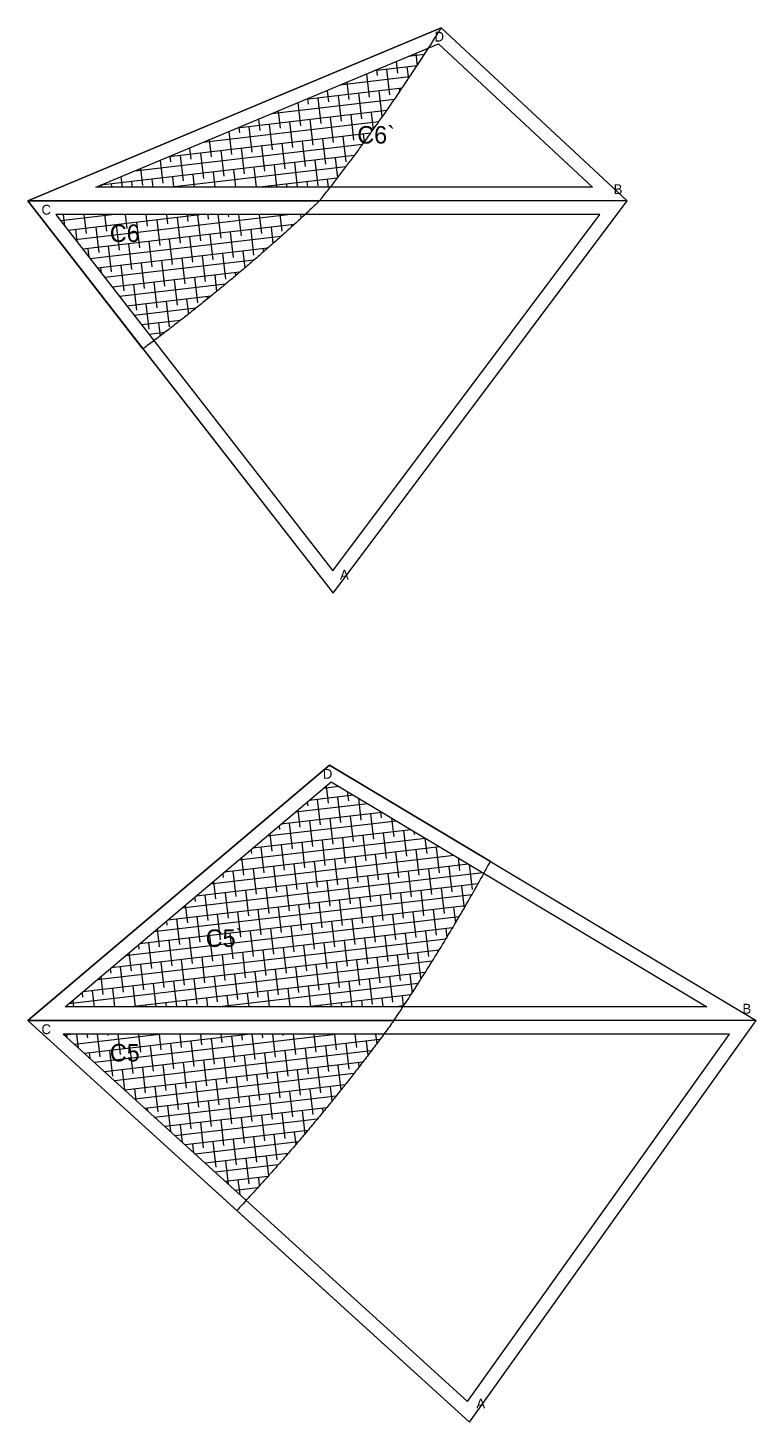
# Model space of a CAD drawing. Extents: x -8646 to 178477, y -34077 to 43180.
# Drawn here: x 175427 to 178094, y 31388 to 36492 of the extents above; entities that cross this region are included whole.
import ezdxf

# ---------------------------------------------------------------- set-up
doc = ezdxf.new("R2010")
doc.units = 0
doc.header["$MEASUREMENT"] = 0
for name, color, linetype in [('08-text.roosters', 7, 'CONTINUOUS'), ('81_roosters.GEVULD', 7, 'CONTINUOUS'), ('81_roosters.hatch', 252, 'CONTINUOUS'), ('81_roosters.offsets', 1, 'CONTINUOUS'), ('81_ROOSTERS_PLINE', 5, 'CONTINUOUS')]:
    doc.layers.add(name, color=color, linetype=linetype)
pattern_1 = [(173.3331, (-176495.31, 35858.085), (-4.35366, -37.2464), []), (263.3331, (-176495.31, 35858.085), (28.5391, -78.8465), [93.75, -56.25])]

msp = doc.modelspace()

# ---------------------------------------------------------------- hatches: boundary and pattern name
at = {"layer": '81_roosters.hatch', "extrusion": (4.16334e-17, 1.56125e-16, -1)}
h = msp.add_hatch(dxfattribs=at)
h.set_pattern_fill('ANSI38', color=256, scale=300, style=0)
h.set_pattern_definition(pattern_1)
h.paths.add_polyline_path([(-176894.6, 36418.1), (-176889.4, 36409.9), (-176882.8, 36399.8), (-176876.2, 36389.6), (-176869.7, 36379.4), (-176863, 36369.3), (-176856.4, 36359.1), (-176849.8, 36349), (-176843.1, 36338.9), (-176836.4, 36328.8), (-176829.7, 36318.7), (-176823, 36308.6), (-176816.3, 36298.6), (-176809.5, 36288.5), (-176802.7, 36278.5), (-176795.9, 36268.4), (-176789.1, 36258.4), (-176782.3, 36248.4), (-176775.5, 36238.4), (-176768.6, 36228.4), (-176761.7, 36218.4), (-176754.9, 36208.5), (-176747.9, 36198.5), (-176741, 36188.6), (-176734.1, 36178.6), (-176727.1, 36168.7), (-176720.1, 36158.8), (-176713.1, 36148.9), (-176709.6, 36144), (-176706.1, 36139.1), (-176702.6, 36134.1), (-176699.1, 36129.2), (-176695.6, 36124.3), (-176692.1, 36119.3), (-176688.5, 36114.4), (-176685, 36109.5), (-176681.5, 36104.6), (-176677.9, 36099.7), (-176674.4, 36094.8), (-176670.8, 36089.9), (-176667.3, 36084.9), (-176663.7, 36080), (-176660.1, 36075.2), (-176656.6, 36070.3), (-176653, 36065.4), (-176649.4, 36060.5), (-176645.8, 36055.6), (-176642.3, 36050.7), (-176638.7, 36045.8), (-176635.1, 36041), (-176631.5, 36036.1), (-176627.9, 36031.2), (-176624.3, 36026.3), (-176620.6, 36021.5), (-176617, 36016.6), (-176613.4, 36011.8), (-176609.8, 36006.9), (-176606.2, 36002.1), (-176602.5, 35997.2), (-176598.9, 35992.4), (-176595.2, 35987.5), (-176591.6, 35982.7), (-176588, 35977.9), (-176584.3, 35973), (-176580.6, 35968.2), (-176577, 35963.4), (-176573.3, 35958.6), (-176569.6, 35953.7), (-176566, 35948.9), (-176562.3, 35944.1), (-176558.6, 35939.3), (-176554.9, 35934.5), (-176551.2, 35929.7), (-176547.5, 35924.9), (-176543.8, 35920.1), (-176540.1, 35915.3), (-176536.4, 35910.5), (-176534.5, 35908.1), (-175676.3, 35908.1)])
h.paths.add_polyline_path([(-176441.8, 35808.1), (-176437.5, 35804.1), (-176432.6, 35799.7), (-176427.8, 35795.2), (-176422.9, 35790.7), (-176418.1, 35786.3), (-176413.2, 35781.8), (-176408.3, 35777.4), (-176403.5, 35772.9), (-176398.6, 35768.5), (-176393.7, 35764.1), (-176388.8, 35759.7), (-176383.9, 35755.2), (-176379, 35750.8), (-176374.2, 35746.4), (-176369.3, 35742), (-176364.3, 35737.6), (-176359.4, 35733.2), (-176354.5, 35728.8), (-176349.6, 35724.4), (-176344.7, 35720), (-176339.8, 35715.6), (-176334.8, 35711.3), (-176329.9, 35706.9), (-176325, 35702.5), (-176320, 35698.1), (-176315.1, 35693.8), (-176310.1, 35689.4), (-176305.2, 35685.1), (-176300.2, 35680.7), (-176295.3, 35676.4), (-176290.3, 35672.1), (-176285.3, 35667.7), (-176280.4, 35663.4), (-176275.4, 35659.1), (-176270.4, 35654.8), (-176265.4, 35650.5), (-176260.4, 35646.1), (-176255.4, 35641.8), (-176250.4, 35637.5), (-176245.4, 35633.2), (-176240.4, 35629), (-176235.4, 35624.7), (-176230.4, 35620.4), (-176225.4, 35616.1), (-176220.4, 35611.8), (-176215.4, 35607.6), (-176210.3, 35603.3), (-176205.3, 35599.1), (-176200.3, 35594.8), (-176195.2, 35590.6), (-176190.2, 35586.3), (-176185.1, 35582.1), (-176180.1, 35577.8), (-176175, 35573.6), (-176170, 35569.4), (-176164.9, 35565.2), (-176159.8, 35560.9), (-176154.8, 35556.7), (-176149.7, 35552.5), (-176144.6, 35548.3), (-176139.5, 35544.1), (-176134.4, 35539.9), (-176129.3, 35535.8), (-176124.3, 35531.6), (-176119.2, 35527.4), (-176114.1, 35523.2), (-176108.9, 35519), (-176103.8, 35514.9), (-176098.7, 35510.7), (-176093.6, 35506.6), (-176088.5, 35502.4), (-176083.4, 35498.3), (-176078.2, 35494.1), (-176073.1, 35490), (-176068, 35485.9), (-176062.8, 35481.7), (-176057.7, 35477.6), (-176052.5, 35473.5), (-176047.4, 35469.4), (-176042.2, 35465.3), (-176037.1, 35461.2), (-176031.9, 35457.1), (-176026.7, 35453), (-176021.6, 35448.9), (-176016.4, 35444.8), (-176011.2, 35440.7), (-176006, 35436.7), (-176000.8, 35432.6), (-175995.6, 35428.5), (-175990.5, 35424.5), (-175985.3, 35420.4), (-175980.1, 35416.4), (-175974.9, 35412.3), (-175969.6, 35408.3), (-175964.4, 35404.2), (-175959.2, 35400.2), (-175954, 35396.2), (-175948.8, 35392.2), (-175943.6, 35388.2), (-175938.3, 35384.1), (-175933.1, 35380.1), (-175927.8, 35376.1), (-175922.6, 35372.1), (-175917.4, 35368.1), (-175912.1, 35364.2), (-175906.9, 35360.2), (-175901.6, 35356.2), (-175896.3, 35352.2), (-175891.1, 35348.3), (-175888.9, 35346.6), (-175529.7, 35808.1)])
h.paths.add_polyline_path([(-175743.4, 35692.1), (-175818.1, 35692.1), (-175818.1, 35788.1), (-175743.4, 35788.1)], flags=24)
h = msp.add_hatch(dxfattribs=at)
h.set_pattern_fill('ANSI38', color=256, scale=300, style=0)
h.set_pattern_definition(pattern_1)
h.paths.add_polyline_path([(-177097.1, 33396.6), (-177095.6, 33393.8), (-177090.4, 33384.5), (-177085.2, 33375.2), (-177080, 33365.9), (-177074.8, 33356.6), (-177069.6, 33347.3), (-177064.4, 33338), (-177059.1, 33328.8), (-177053.9, 33319.5), (-177048.6, 33310.2), (-177043.3, 33301), (-177038, 33291.8), (-177032.7, 33282.5), (-177027.4, 33273.3), (-177022, 33264.1), (-177016.7, 33254.9), (-177011.3, 33245.7), (-177005.9, 33236.5), (-177000.5, 33227.3), (-176995.1, 33218.2), (-176989.7, 33209), (-176984.2, 33199.9), (-176978.8, 33190.7), (-176973.3, 33181.6), (-176967.9, 33172.4), (-176962.4, 33163.3), (-176956.9, 33154.2), (-176951.3, 33145.1), (-176945.8, 33136), (-176940.3, 33126.9), (-176934.7, 33117.8), (-176929.1, 33108.7), (-176923.5, 33099.7), (-176917.9, 33090.6), (-176912.3, 33081.6), (-176906.7, 33072.5), (-176901.1, 33063.5), (-176895.4, 33054.5), (-176889.7, 33045.5), (-176884.1, 33036.4), (-176878.4, 33027.4), (-176872.7, 33018.5), (-176866.9, 33009.5), (-176861.2, 33000.5), (-176855.5, 32991.5), (-176849.7, 32982.6), (-176843.9, 32973.6), (-176838.2, 32964.7), (-176832.4, 32955.8), (-176826.5, 32946.8), (-176820.7, 32937.9), (-176814.9, 32929), (-176809, 32920.1), (-176803.2, 32911.2), (-176801.1, 32908.1), (-175563.9, 32908.1), (-176537.5, 33731.6)])
h.paths.add_polyline_path([(-176731, 32808.1), (-176730.1, 32806.9), (-176725.9, 32801.2), (-176721.7, 32795.6), (-176717.5, 32789.9), (-176713.2, 32784.3), (-176709, 32778.6), (-176704.8, 32773), (-176700.5, 32767.3), (-176696.3, 32761.7), (-176692.1, 32756.1), (-176687.8, 32750.4), (-176683.5, 32744.8), (-176679.3, 32739.2), (-176675, 32733.6), (-176670.7, 32728), (-176666.5, 32722.3), (-176662.2, 32716.7), (-176657.9, 32711.1), (-176653.6, 32705.5), (-176649.3, 32700), (-176645, 32694.4), (-176640.7, 32688.8), (-176636.3, 32683.2), (-176632, 32677.6), (-176627.7, 32672.1), (-176623.3, 32666.5), (-176619, 32660.9), (-176614.7, 32655.4), (-176610.3, 32649.8), (-176606, 32644.3), (-176601.6, 32638.7), (-176597.2, 32633.2), (-176592.9, 32627.6), (-176588.5, 32622.1), (-176584.1, 32616.6), (-176579.7, 32611.1), (-176575.3, 32605.5), (-176570.9, 32600), (-176566.5, 32594.5), (-176562.1, 32589), (-176557.7, 32583.5), (-176553.3, 32578), (-176548.8, 32572.5), (-176544.4, 32567), (-176540, 32561.5), (-176535.5, 32556), (-176531.1, 32550.6), (-176526.6, 32545.1), (-176522.2, 32539.6), (-176517.7, 32534.1), (-176513.2, 32528.7), (-176508.8, 32523.2), (-176504.3, 32517.8), (-176499.8, 32512.3), (-176495.3, 32506.9), (-176490.8, 32501.4), (-176486.3, 32496), (-176481.8, 32490.6), (-176477.3, 32485.2), (-176472.8, 32479.7), (-176468.3, 32474.3), (-176463.7, 32468.9), (-176459.2, 32463.5), (-176454.7, 32458.1), (-176450.1, 32452.7), (-176445.6, 32447.3), (-176441, 32441.9), (-176436.5, 32436.5), (-176431.9, 32431.1), (-176427.3, 32425.8), (-176422.8, 32420.4), (-176418.2, 32415), (-176413.6, 32409.7), (-176409, 32404.3), (-176404.4, 32398.9), (-176399.8, 32393.6), (-176395.2, 32388.2), (-176390.6, 32382.9), (-176386, 32377.6), (-176381.4, 32372.2), (-176376.8, 32366.9), (-176372.1, 32361.6), (-176367.5, 32356.3), (-176362.9, 32350.9), (-176358.2, 32345.6), (-176353.6, 32340.3), (-176348.9, 32335), (-176344.2, 32329.7), (-176339.6, 32324.4), (-176334.9, 32319.1), (-176330.2, 32313.8), (-176325.6, 32308.6), (-176320.9, 32303.3), (-176316.2, 32298), (-176311.5, 32292.8), (-176306.8, 32287.5), (-176302.1, 32282.2), (-176297.4, 32277), (-176292.6, 32271.7), (-176287.9, 32266.5), (-176283.2, 32261.3), (-176278.5, 32256), (-176273.7, 32250.8), (-176269, 32245.6), (-176264.2, 32240.3), (-176259.5, 32235.1), (-176254.7, 32229.9), (-176250, 32224.7), (-176245.2, 32219.5), (-176240.4, 32214.3), (-176235.7, 32209.1), (-176230.9, 32203.9), (-176226.5, 32199.2), (-175556.7, 32808.1)])
h.paths.add_polyline_path([(-175743.4, 32692.1), (-175818.1, 32692.1), (-175818.1, 32788.1), (-175743.4, 32788.1)], flags=24)

# ---------------------------------------------------------------- linework, layer by layer
at = {"layer": '81_roosters.GEVULD', "extrusion": (4.16334e-17, 1.56125e-16, -1)}
msp.add_lwpolyline([(-176495.3, 35858.1), (-176499.1, 35862.8), (-176502.8, 35867.6), (-176506.6, 35872.3), (-176510.3, 35877.1), (-176514.1, 35881.9), (-176517.8, 35886.6), (-176521.5, 35891.4), (-176525.2, 35896.2), (-176529, 35901), (-176532.7, 35905.7), (-176536.4, 35910.5), (-176540.1, 35915.3), (-176543.8, 35920.1), (-176547.5, 35924.9), (-176551.2, 35929.7), (-176554.9, 35934.5), (-176558.6, 35939.3), (-176562.3, 35944.1), (-176566, 35948.9), (-176569.6, 35953.7), (-176573.3, 35958.6), (-176577, 35963.4), (-176580.6, 35968.2), (-176584.3, 35973), (-176588, 35977.9), (-176591.6, 35982.7), (-176595.2, 35987.5), (-176598.9, 35992.4), (-176602.5, 35997.2), (-176606.2, 36002.1), (-176609.8, 36006.9), (-176613.4, 36011.8), (-176617, 36016.6), (-176620.6, 36021.5), (-176624.3, 36026.3), (-176627.9, 36031.2), (-176631.5, 36036.1), (-176635.1, 36041), (-176638.7, 36045.8), (-176642.3, 36050.7), (-176645.8, 36055.6), (-176649.4, 36060.5), (-176653, 36065.4), (-176656.6, 36070.3), (-176660.1, 36075.2), (-176663.7, 36080), (-176667.3, 36084.9), (-176670.8, 36089.9), (-176674.4, 36094.8), (-176677.9, 36099.7), (-176681.5, 36104.6), (-176685, 36109.5), (-176688.5, 36114.4), (-176692.1, 36119.3), (-176695.6, 36124.3), (-176699.1, 36129.2), (-176702.6, 36134.1), (-176706.1, 36139.1), (-176709.6, 36144), (-176713.1, 36148.9), (-176720.1, 36158.8), (-176727.1, 36168.7), (-176734.1, 36178.6), (-176741, 36188.6), (-176747.9, 36198.5), (-176754.9, 36208.5), (-176761.7, 36218.4), (-176768.6, 36228.4), (-176775.5, 36238.4), (-176782.3, 36248.4), (-176789.1, 36258.4), (-176795.9, 36268.4), (-176802.7, 36278.5), (-176809.5, 36288.5), (-176816.3, 36298.6), (-176823, 36308.6), (-176829.7, 36318.7), (-176836.4, 36328.8), (-176843.1, 36338.9), (-176849.8, 36349), (-176856.4, 36359.1), (-176863, 36369.3), (-176869.7, 36379.4), (-176876.2, 36389.6), (-176882.8, 36399.8), (-176889.4, 36409.9), (-176895.9, 36420.1), (-176902.5, 36430.3), (-176909, 36440.6), (-176915.5, 36450.8), (-176921.9, 36461), (-176928.4, 36471.3), (-176934.8, 36481.5), (-176941.3, 36491.8), (-175427.4, 35858.1), (-176495.3, 35858.1)], dxfattribs=at)
at = {"layer": '81_roosters.GEVULD', "extrusion": (-2.98372e-16, -7.63278e-16, -1)}
msp.add_lwpolyline([(-176495.3, 35858.1), (-176490.5, 35853.6), (-176485.7, 35849), (-176480.9, 35844.5), (-176476.1, 35840), (-176471.3, 35835.5), (-176466.5, 35831), (-176461.6, 35826.5), (-176456.8, 35822), (-176452, 35817.6), (-176447.2, 35813.1), (-176442.3, 35808.6), (-176437.5, 35804.1), (-176432.6, 35799.7), (-176427.8, 35795.2), (-176422.9, 35790.7), (-176418.1, 35786.3), (-176413.2, 35781.8), (-176408.3, 35777.4), (-176403.5, 35772.9), (-176398.6, 35768.5), (-176393.7, 35764.1), (-176388.8, 35759.7), (-176383.9, 35755.2), (-176379, 35750.8), (-176374.2, 35746.4), (-176369.3, 35742), (-176364.3, 35737.6), (-176359.4, 35733.2), (-176354.5, 35728.8), (-176349.6, 35724.4), (-176344.7, 35720), (-176339.8, 35715.6), (-176334.8, 35711.3), (-176329.9, 35706.9), (-176325, 35702.5), (-176320, 35698.1), (-176315.1, 35693.8), (-176310.1, 35689.4), (-176305.2, 35685.1), (-176300.2, 35680.7), (-176295.3, 35676.4), (-176290.3, 35672.1), (-176285.3, 35667.7), (-176280.4, 35663.4), (-176275.4, 35659.1), (-176270.4, 35654.8), (-176265.4, 35650.5), (-176260.4, 35646.1), (-176255.4, 35641.8), (-176250.4, 35637.5), (-176245.4, 35633.2), (-176240.4, 35629), (-176235.4, 35624.7), (-176230.4, 35620.4), (-176225.4, 35616.1), (-176220.4, 35611.8), (-176215.4, 35607.6), (-176210.3, 35603.3), (-176205.3, 35599.1), (-176200.3, 35594.8), (-176195.2, 35590.6), (-176190.2, 35586.3), (-176185.1, 35582.1), (-176180.1, 35577.8), (-176175, 35573.6), (-176170, 35569.4), (-176164.9, 35565.2), (-176159.8, 35560.9), (-176154.8, 35556.7), (-176149.7, 35552.5), (-176144.6, 35548.3), (-176139.5, 35544.1), (-176134.4, 35539.9), (-176129.3, 35535.8), (-176124.3, 35531.6), (-176119.2, 35527.4), (-176114.1, 35523.2), (-176108.9, 35519), (-176103.8, 35514.9), (-176098.7, 35510.7), (-176093.6, 35506.6), (-176088.5, 35502.4), (-176083.4, 35498.3), (-176078.2, 35494.1), (-176073.1, 35490), (-176068, 35485.9), (-176062.8, 35481.7), (-176057.7, 35477.6), (-176052.5, 35473.5), (-176047.4, 35469.4), (-176042.2, 35465.3), (-176037.1, 35461.2), (-176031.9, 35457.1), (-176026.7, 35453), (-176021.6, 35448.9), (-176016.4, 35444.8), (-176011.2, 35440.7), (-176006, 35436.7), (-176000.8, 35432.6), (-175995.6, 35428.5), (-175990.5, 35424.5), (-175985.3, 35420.4), (-175980.1, 35416.4), (-175974.9, 35412.3), (-175969.6, 35408.3), (-175964.4, 35404.2), (-175959.2, 35400.2), (-175954, 35396.2), (-175948.8, 35392.2), (-175943.6, 35388.2), (-175938.3, 35384.1), (-175933.1, 35380.1), (-175927.8, 35376.1), (-175922.6, 35372.1), (-175917.4, 35368.1), (-175912.1, 35364.2), (-175906.9, 35360.2), (-175901.6, 35356.2), (-175896.3, 35352.2), (-175891.1, 35348.3), (-175885.8, 35344.3), (-175880.5, 35340.3), (-175875.3, 35336.4), (-175870, 35332.4), (-175864.7, 35328.5), (-175859.4, 35324.6), (-175854.1, 35320.6), (-175848.8, 35316.7), (-175427.4, 35858.1), (-176495.3, 35858.1)], dxfattribs=at)
at = {"layer": '81_roosters.GEVULD', "extrusion": (5.27356e-16, 3.33067e-16, -1)}
msp.add_lwpolyline([(-176767.7, 32858.1), (-176773.6, 32866.9), (-176779.6, 32875.8), (-176785.5, 32884.6), (-176791.4, 32893.5), (-176797.3, 32902.4), (-176803.2, 32911.2), (-176809, 32920.1), (-176814.9, 32929), (-176820.7, 32937.9), (-176826.5, 32946.8), (-176832.4, 32955.8), (-176838.2, 32964.7), (-176843.9, 32973.6), (-176849.7, 32982.6), (-176855.5, 32991.5), (-176861.2, 33000.5), (-176866.9, 33009.5), (-176872.7, 33018.5), (-176878.4, 33027.4), (-176884.1, 33036.4), (-176889.7, 33045.5), (-176895.4, 33054.5), (-176901.1, 33063.5), (-176906.7, 33072.5), (-176912.3, 33081.6), (-176917.9, 33090.6), (-176923.5, 33099.7), (-176929.1, 33108.7), (-176934.7, 33117.8), (-176940.3, 33126.9), (-176945.8, 33136), (-176951.3, 33145.1), (-176956.9, 33154.2), (-176962.4, 33163.3), (-176967.9, 33172.4), (-176973.3, 33181.6), (-176978.8, 33190.7), (-176984.2, 33199.9), (-176989.7, 33209), (-176995.1, 33218.2), (-177000.5, 33227.3), (-177005.9, 33236.5), (-177011.3, 33245.7), (-177016.7, 33254.9), (-177022, 33264.1), (-177027.4, 33273.3), (-177032.7, 33282.5), (-177038, 33291.8), (-177043.3, 33301), (-177048.6, 33310.2), (-177053.9, 33319.5), (-177059.1, 33328.8), (-177064.4, 33338), (-177069.6, 33347.3), (-177074.8, 33356.6), (-177080, 33365.9), (-177085.2, 33375.2), (-177090.4, 33384.5), (-177095.6, 33393.8), (-177100.7, 33403.1), (-177105.9, 33412.4), (-177111, 33421.8), (-177116.1, 33431.1), (-177121.2, 33440.5), (-176532.5, 33792.8), (-175427.4, 32858.1), (-176767.7, 32858.1)], dxfattribs=at)
at = {"layer": '81_roosters.GEVULD'}
msp.add_lwpolyline([(176767.7, 32858.1), (176763.5, 32852.4), (176759.4, 32846.7), (176755.2, 32841), (176751, 32835.3), (176746.9, 32829.6), (176742.7, 32823.9), (176738.5, 32818.3), (176734.3, 32812.6), (176730.1, 32806.9), (176725.9, 32801.2), (176721.7, 32795.6), (176717.5, 32789.9), (176713.2, 32784.3), (176709, 32778.6), (176704.8, 32773), (176700.5, 32767.3), (176696.3, 32761.7), (176692.1, 32756.1), (176687.8, 32750.4), (176683.5, 32744.8), (176679.3, 32739.2), (176675, 32733.6), (176670.7, 32728), (176666.5, 32722.3), (176662.2, 32716.7), (176657.9, 32711.1), (176653.6, 32705.5), (176649.3, 32700), (176645, 32694.4), (176640.7, 32688.8), (176636.3, 32683.2), (176632, 32677.6), (176627.7, 32672.1), (176623.3, 32666.5), (176619, 32660.9), (176614.7, 32655.4), (176610.3, 32649.8), (176606, 32644.3), (176601.6, 32638.7), (176597.2, 32633.2), (176592.9, 32627.6), (176588.5, 32622.1), (176584.1, 32616.6), (176579.7, 32611.1), (176575.3, 32605.5), (176570.9, 32600), (176566.5, 32594.5), (176562.1, 32589), (176557.7, 32583.5), (176553.3, 32578), (176548.8, 32572.5), (176544.4, 32567), (176540, 32561.5), (176535.5, 32556), (176531.1, 32550.6), (176526.6, 32545.1), (176522.2, 32539.6), (176517.7, 32534.1), (176513.2, 32528.7), (176508.8, 32523.2), (176504.3, 32517.8), (176499.8, 32512.3), (176495.3, 32506.9), (176490.8, 32501.4), (176486.3, 32496), (176481.8, 32490.6), (176477.3, 32485.2), (176472.8, 32479.7), (176468.3, 32474.3), (176463.7, 32468.9), (176459.2, 32463.5), (176454.7, 32458.1), (176450.1, 32452.7), (176445.6, 32447.3), (176441, 32441.9), (176436.5, 32436.5), (176431.9, 32431.1), (176427.3, 32425.8), (176422.8, 32420.4), (176418.2, 32415), (176413.6, 32409.7), (176409, 32404.3), (176404.4, 32398.9), (176399.8, 32393.6), (176395.2, 32388.2), (176390.6, 32382.9), (176386, 32377.6), (176381.4, 32372.2), (176376.8, 32366.9), (176372.1, 32361.6), (176367.5, 32356.3), (176362.9, 32350.9), (176358.2, 32345.6), (176353.6, 32340.3), (176348.9, 32335), (176344.2, 32329.7), (176339.6, 32324.4), (176334.9, 32319.1), (176330.2, 32313.8), (176325.6, 32308.6), (176320.9, 32303.3), (176316.2, 32298), (176311.5, 32292.8), (176306.8, 32287.5), (176302.1, 32282.2), (176297.4, 32277), (176292.6, 32271.7), (176287.9, 32266.5), (176283.2, 32261.3), (176278.5, 32256), (176273.7, 32250.8), (176269, 32245.6), (176264.2, 32240.3), (176259.5, 32235.1), (176254.7, 32229.9), (176250, 32224.7), (176245.2, 32219.5), (176240.4, 32214.3), (176235.7, 32209.1), (176230.9, 32203.9), (176226.1, 32198.7), (176221.3, 32193.6), (176216.5, 32188.4), (176211.7, 32183.2), (176206.9, 32178.1), (176202.1, 32172.9), (176197.3, 32167.7), (176192.4, 32162.6), (175427.4, 32858.1), (176767.7, 32858.1)], dxfattribs=at)
at = {"layer": '81_roosters.offsets', "flags": 128}
for points in [[(175427.4, 35858.1), (176941.3, 36491.8), (177622.2, 35858.1)], [(175676.3, 35908.1), (176930.8, 36433.2), (177495, 35908.1)], [(175427.4, 35858.1), (176545.3, 34421.9), (177622.2, 35858.1)], [(175529.7, 35808.1), (176544.6, 34504.3), (177522.2, 35808.1)], [(175427.4, 32858.1), (176532.5, 33792.8), (178094.1, 32858.1)], [(175563.9, 32908.1), (176537.5, 33731.6), (177913.2, 32908.1)], [(175427.4, 32858.1), (177044.8, 31387.7), (178094.1, 32858.1)], [(175556.7, 32808.1), (177036.8, 31462.6), (177997, 32808.1)]]:
    msp.add_lwpolyline(points, close=True, dxfattribs=at)
at = {"layer": '81_ROOSTERS_PLINE'}
for points in [[(176941.3, 36491.8), (177622.2, 35858.1), (176495.3, 35858.1), (176499.1, 35862.8), (176502.8, 35867.6), (176506.6, 35872.3), (176510.3, 35877.1), (176514.1, 35881.9), (176517.8, 35886.6), (176521.5, 35891.4), (176525.2, 35896.2), (176529, 35901), (176532.7, 35905.7), (176536.4, 35910.5), (176540.1, 35915.3), (176543.8, 35920.1), (176547.5, 35924.9), (176551.2, 35929.7), (176554.9, 35934.5), (176558.6, 35939.3), (176562.3, 35944.1), (176566, 35948.9), (176569.6, 35953.7), (176573.3, 35958.6), (176577, 35963.4), (176580.6, 35968.2), (176584.3, 35973), (176588, 35977.9), (176591.6, 35982.7), (176595.2, 35987.5), (176598.9, 35992.4), (176602.5, 35997.2), (176606.2, 36002.1), (176609.8, 36006.9), (176613.4, 36011.8), (176617, 36016.6), (176620.6, 36021.5), (176624.3, 36026.3), (176627.9, 36031.2), (176631.5, 36036.1), (176635.1, 36041), (176638.7, 36045.8), (176642.3, 36050.7), (176645.8, 36055.6), (176649.4, 36060.5), (176653, 36065.4), (176656.6, 36070.3), (176660.1, 36075.2), (176663.7, 36080), (176667.3, 36084.9), (176670.8, 36089.9), (176674.4, 36094.8), (176677.9, 36099.7), (176681.5, 36104.6), (176685, 36109.5), (176688.5, 36114.4), (176692.1, 36119.3), (176695.6, 36124.3), (176699.1, 36129.2), (176702.6, 36134.1), (176706.1, 36139.1), (176709.6, 36144), (176713.1, 36148.9), (176720.1, 36158.8), (176727.1, 36168.7), (176734.1, 36178.6), (176741, 36188.6), (176747.9, 36198.5), (176754.9, 36208.5), (176761.7, 36218.4), (176768.6, 36228.4), (176775.5, 36238.4), (176782.3, 36248.4), (176789.1, 36258.4), (176795.9, 36268.4), (176802.7, 36278.5), (176809.5, 36288.5), (176816.3, 36298.6), (176823, 36308.6), (176829.7, 36318.7), (176836.4, 36328.8), (176843.1, 36338.9), (176849.8, 36349), (176856.4, 36359.1), (176863, 36369.3), (176869.7, 36379.4), (176876.2, 36389.6), (176882.8, 36399.8), (176889.4, 36409.9), (176895.9, 36420.1), (176902.5, 36430.3), (176909, 36440.6), (176915.5, 36450.8), (176921.9, 36461), (176928.4, 36471.3), (176934.8, 36481.5), (176941.3, 36491.8)], [(175848.8, 35316.7), (176545.3, 34421.9), (177622.2, 35858.1), (176495.3, 35858.1), (176490.5, 35853.6), (176485.7, 35849), (176480.9, 35844.5), (176476.1, 35840), (176471.3, 35835.5), (176466.5, 35831), (176461.6, 35826.5), (176456.8, 35822), (176452, 35817.6), (176447.2, 35813.1), (176442.3, 35808.6), (176437.5, 35804.1), (176432.6, 35799.7), (176427.8, 35795.2), (176422.9, 35790.7), (176418.1, 35786.3), (176413.2, 35781.8), (176408.3, 35777.4), (176403.5, 35772.9), (176398.6, 35768.5), (176393.7, 35764.1), (176388.8, 35759.7), (176383.9, 35755.2), (176379, 35750.8), (176374.2, 35746.4), (176369.3, 35742), (176364.3, 35737.6), (176359.4, 35733.2), (176354.5, 35728.8), (176349.6, 35724.4), (176344.7, 35720), (176339.8, 35715.6), (176334.8, 35711.3), (176329.9, 35706.9), (176325, 35702.5), (176320, 35698.1), (176315.1, 35693.8), (176310.1, 35689.4), (176305.2, 35685.1), (176300.2, 35680.7), (176295.3, 35676.4), (176290.3, 35672.1), (176285.3, 35667.7), (176280.4, 35663.4), (176275.4, 35659.1), (176270.4, 35654.8), (176265.4, 35650.5), (176260.4, 35646.1), (176255.4, 35641.8), (176250.4, 35637.5), (176245.4, 35633.2), (176240.4, 35629), (176235.4, 35624.7), (176230.4, 35620.4), (176225.4, 35616.1), (176220.4, 35611.8), (176215.4, 35607.6), (176210.3, 35603.3), (176205.3, 35599.1), (176200.3, 35594.8), (176195.2, 35590.6), (176190.2, 35586.3), (176185.1, 35582.1), (176180.1, 35577.8), (176175, 35573.6), (176170, 35569.4), (176164.9, 35565.2), (176159.8, 35560.9), (176154.8, 35556.7), (176149.7, 35552.5), (176144.6, 35548.3), (176139.5, 35544.1), (176134.4, 35539.9), (176129.3, 35535.8), (176124.3, 35531.6), (176119.2, 35527.4), (176114.1, 35523.2), (176108.9, 35519), (176103.8, 35514.9), (176098.7, 35510.7), (176093.6, 35506.6), (176088.5, 35502.4), (176083.4, 35498.3), (176078.2, 35494.1), (176073.1, 35490), (176068, 35485.9), (176062.8, 35481.7), (176057.7, 35477.6), (176052.5, 35473.5), (176047.4, 35469.4), (176042.2, 35465.3), (176037.1, 35461.2), (176031.9, 35457.1), (176026.7, 35453), (176021.6, 35448.9), (176016.4, 35444.8), (176011.2, 35440.7), (176006, 35436.7), (176000.8, 35432.6), (175995.6, 35428.5), (175990.5, 35424.5), (175985.3, 35420.4), (175980.1, 35416.4), (175974.9, 35412.3), (175969.6, 35408.3), (175964.4, 35404.2), (175959.2, 35400.2), (175954, 35396.2), (175948.8, 35392.2), (175943.6, 35388.2), (175938.3, 35384.1), (175933.1, 35380.1), (175927.8, 35376.1), (175922.6, 35372.1), (175917.4, 35368.1), (175912.1, 35364.2), (175906.9, 35360.2), (175901.6, 35356.2), (175896.3, 35352.2), (175891.1, 35348.3), (175885.8, 35344.3), (175880.5, 35340.3), (175875.3, 35336.4), (175870, 35332.4), (175864.7, 35328.5), (175859.4, 35324.6), (175854.1, 35320.6), (175848.8, 35316.7)], [(177121.2, 33440.5), (178094.1, 32858.1), (176767.7, 32858.1), (176773.6, 32866.9), (176779.6, 32875.8), (176785.5, 32884.6), (176791.4, 32893.5), (176797.3, 32902.4), (176803.2, 32911.2), (176809, 32920.1), (176814.9, 32929), (176820.7, 32937.9), (176826.5, 32946.8), (176832.4, 32955.8), (176838.2, 32964.7), (176843.9, 32973.6), (176849.7, 32982.6), (176855.5, 32991.5), (176861.2, 33000.5), (176866.9, 33009.5), (176872.7, 33018.5), (176878.4, 33027.4), (176884.1, 33036.4), (176889.7, 33045.5), (176895.4, 33054.5), (176901.1, 33063.5), (176906.7, 33072.5), (176912.3, 33081.6), (176917.9, 33090.6), (176923.5, 33099.7), (176929.1, 33108.7), (176934.7, 33117.8), (176940.3, 33126.9), (176945.8, 33136), (176951.3, 33145.1), (176956.9, 33154.2), (176962.4, 33163.3), (176967.9, 33172.4), (176973.3, 33181.6), (176978.8, 33190.7), (176984.2, 33199.9), (176989.7, 33209), (176995.1, 33218.2), (177000.5, 33227.3), (177005.9, 33236.5), (177011.3, 33245.7), (177016.7, 33254.9), (177022, 33264.1), (177027.4, 33273.3), (177032.7, 33282.5), (177038, 33291.8), (177043.3, 33301), (177048.6, 33310.2), (177053.9, 33319.5), (177059.1, 33328.8), (177064.4, 33338), (177069.6, 33347.3), (177074.8, 33356.6), (177080, 33365.9), (177085.2, 33375.2), (177090.4, 33384.5), (177095.6, 33393.8), (177100.7, 33403.1), (177105.9, 33412.4), (177111, 33421.8), (177116.1, 33431.1), (177121.2, 33440.5)]]:
    msp.add_lwpolyline(points, dxfattribs=at)
at = {"layer": '81_ROOSTERS_PLINE', "extrusion": (8.32667e-16, 4.85723e-16, -1)}
msp.add_lwpolyline([(-176192.4, 32162.6), (-177044.8, 31387.7), (-178094.1, 32858.1), (-176767.7, 32858.1), (-176763.5, 32852.4), (-176759.4, 32846.7), (-176755.2, 32841), (-176751, 32835.3), (-176746.9, 32829.6), (-176742.7, 32823.9), (-176738.5, 32818.3), (-176734.3, 32812.6), (-176730.1, 32806.9), (-176725.9, 32801.2), (-176721.7, 32795.6), (-176717.5, 32789.9), (-176713.2, 32784.3), (-176709, 32778.6), (-176704.8, 32773), (-176700.5, 32767.3), (-176696.3, 32761.7), (-176692.1, 32756.1), (-176687.8, 32750.4), (-176683.5, 32744.8), (-176679.3, 32739.2), (-176675, 32733.6), (-176670.7, 32728), (-176666.5, 32722.3), (-176662.2, 32716.7), (-176657.9, 32711.1), (-176653.6, 32705.5), (-176649.3, 32700), (-176645, 32694.4), (-176640.7, 32688.8), (-176636.3, 32683.2), (-176632, 32677.6), (-176627.7, 32672.1), (-176623.3, 32666.5), (-176619, 32660.9), (-176614.7, 32655.4), (-176610.3, 32649.8), (-176606, 32644.3), (-176601.6, 32638.7), (-176597.2, 32633.2), (-176592.9, 32627.6), (-176588.5, 32622.1), (-176584.1, 32616.6), (-176579.7, 32611.1), (-176575.3, 32605.5), (-176570.9, 32600), (-176566.5, 32594.5), (-176562.1, 32589), (-176557.7, 32583.5), (-176553.3, 32578), (-176548.8, 32572.5), (-176544.4, 32567), (-176540, 32561.5), (-176535.5, 32556), (-176531.1, 32550.6), (-176526.6, 32545.1), (-176522.2, 32539.6), (-176517.7, 32534.1), (-176513.2, 32528.7), (-176508.8, 32523.2), (-176504.3, 32517.8), (-176499.8, 32512.3), (-176495.3, 32506.9), (-176490.8, 32501.4), (-176486.3, 32496), (-176481.8, 32490.6), (-176477.3, 32485.2), (-176472.8, 32479.7), (-176468.3, 32474.3), (-176463.7, 32468.9), (-176459.2, 32463.5), (-176454.7, 32458.1), (-176450.1, 32452.7), (-176445.6, 32447.3), (-176441, 32441.9), (-176436.5, 32436.5), (-176431.9, 32431.1), (-176427.3, 32425.8), (-176422.8, 32420.4), (-176418.2, 32415), (-176413.6, 32409.7), (-176409, 32404.3), (-176404.4, 32398.9), (-176399.8, 32393.6), (-176395.2, 32388.2), (-176390.6, 32382.9), (-176386, 32377.6), (-176381.4, 32372.2), (-176376.8, 32366.9), (-176372.1, 32361.6), (-176367.5, 32356.3), (-176362.9, 32350.9), (-176358.2, 32345.6), (-176353.6, 32340.3), (-176348.9, 32335), (-176344.2, 32329.7), (-176339.6, 32324.4), (-176334.9, 32319.1), (-176330.2, 32313.8), (-176325.6, 32308.6), (-176320.9, 32303.3), (-176316.2, 32298), (-176311.5, 32292.8), (-176306.8, 32287.5), (-176302.1, 32282.2), (-176297.4, 32277), (-176292.6, 32271.7), (-176287.9, 32266.5), (-176283.2, 32261.3), (-176278.5, 32256), (-176273.7, 32250.8), (-176269, 32245.6), (-176264.2, 32240.3), (-176259.5, 32235.1), (-176254.7, 32229.9), (-176250, 32224.7), (-176245.2, 32219.5), (-176240.4, 32214.3), (-176235.7, 32209.1), (-176230.9, 32203.9), (-176226.1, 32198.7), (-176221.3, 32193.6), (-176216.5, 32188.4), (-176211.7, 32183.2), (-176206.9, 32178.1), (-176202.1, 32172.9), (-176197.3, 32167.7), (-176192.4, 32162.6)], dxfattribs=at)

# ---------------------------------------------------------------- texts
at = {"layer": '08-text.roosters'}
for s, height, p in [('D', 36, (176916.3, 36441.8)), ('C6`', 64, (176633.6, 36068.3)), ('B', 36, (177572.2, 35883.1)), ('C', 36, (175477.4, 35808.1)), ('C6', 64, (175727.4, 35708.1)), ('A', 36, (176570.3, 34471.9)), ('D', 36, (176507.5, 33742.8)), ('C5`', 64, (176078.6, 33127.3)), ('B', 36, (178044.1, 32883.1)), ('C', 36, (175477.4, 32808.1)), ('C5', 64, (175727.4, 32708.1)), ('A', 36, (177069.8, 31437.7))]:
    msp.add_text(s, height=height, dxfattribs=at).set_placement(p)

doc.saveas('drawing.dxf')
